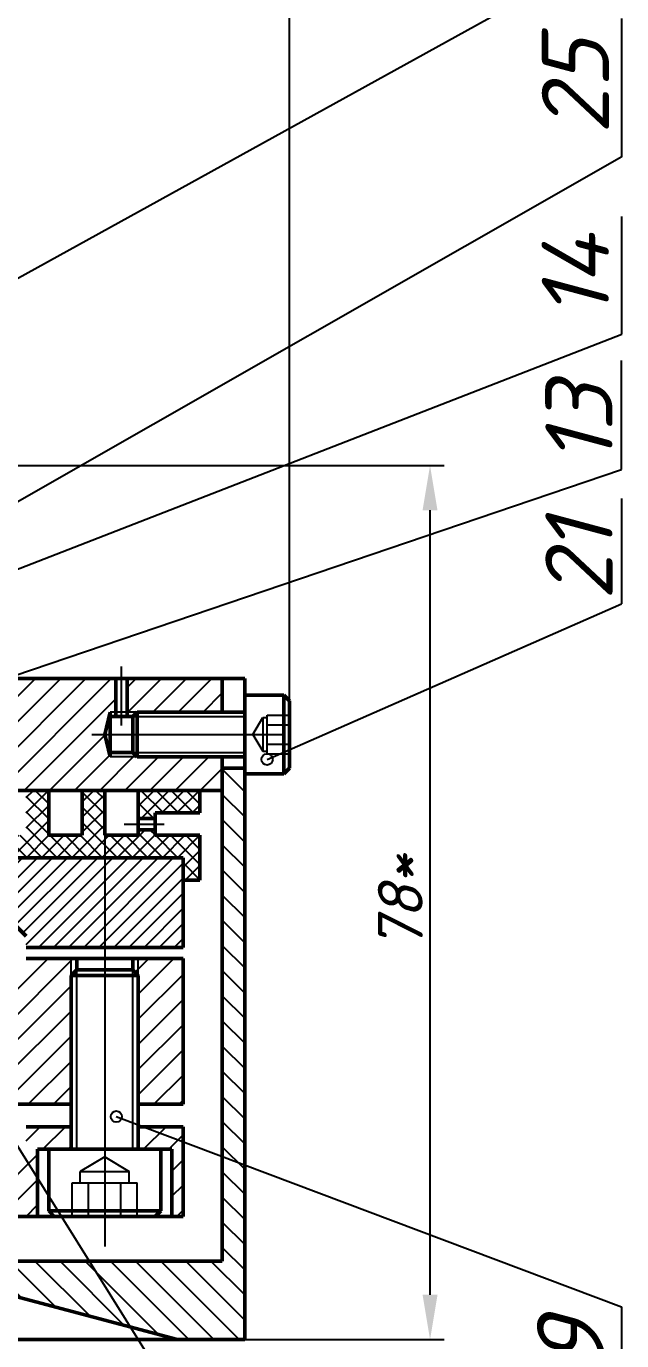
# Model space of a CAD drawing. Header units: millimetres. Extents: x -5427 to 3670, y -5891 to 948.
# Drawn here: x -5251.6 to -5198.4, y -144.4 to -27.1 of the extents above; entities that cross this region are included whole.
import ezdxf

# ---------------------------------------------------------------- set-up
doc = ezdxf.new("R2010")
doc.units = ezdxf.units.MM
doc.header["$MEASUREMENT"] = 0
doc.linetypes.add('ACAD_ISO04W100', pattern=[30, 24, -3, 0, -3])
doc.layers.add('оси', color=1, linetype='ACAD_ISO04W100')
doc.layers.add('Толстые', color=7, linetype='Continuous', lineweight=50)
doc.layers.add('Тонкие', color=140, linetype='Continuous', lineweight=25)
doc.styles.get("Standard").update_dxf_attribs({"font": 'isocpeui.ttf'})
doc.dimstyles.new('ISO-25', dxfattribs={"dimtxt": 4, "dimasz": 4, "dimexe": 1.25, "dimexo": 0, "dimtad": 1, "dimtxsty": 'Standard', "dimcen": 2.5, "dimadec": 0, "dimazin": 0, "dimtfac": 1, "dimtmove": 0, "dimatfit": 3, "dimfxl": 1, "dimarcsym": 0})
pattern_1 = [(225, (-5499.009441509652, -2226.204603506656), (1.122532015133644, -1.122532015133644), [])]

# ---------------------------------------------------------------- blocks, each defined once
blk = doc.blocks.new('*D527')
at = {"layer": 'Defpoints', "color": 0, "transparency": 16777216}
for p in [(-5228.05191484591, -8.53148154898031), (-5355.051186382764, -93.32220470112975), (-5228.05191484591, -93.32220470112975)]:
    blk.add_point(p, dxfattribs=at)
at = {"layer": 'Тонкие', "color": 0, "lineweight": -2, "transparency": 16777216}
for p, q in [((-5355.051186382764, -93.32220470112975), (-5355.051186382764, -7.28148154898031)), ((-5228.05191484591, -93.32220470112975), (-5228.05191484591, -7.28148154898031)), ((-5351.051186382764, -8.53148154898031), (-5232.05191484591, -8.53148154898031))]:
    blk.add_line(p, q, dxfattribs=at)
at = {"layer": 'Тонкие', "color": 0, "transparency": 16777216}
for points in [[(-5351.051186382764, -7.864814882313643), (-5351.051186382764, -9.198148215646976), (-5355.051186382764, -8.53148154898031)], [(-5232.05191484591, -7.864814882313643), (-5232.05191484591, -9.198148215646976), (-5228.05191484591, -8.53148154898031)]]:
    blk.add_solid(points, dxfattribs=at)
at = {"layer": 'Тонкие', "color": 0, "transparency": 16777216, "insert": (-5292.3535149905, -5.880723973222734), "char_height": 4, "attachment_point": 5}
blk.add_mtext('127*', dxfattribs=at)
blk = doc.blocks.new('*D528')
at = {"layer": 'Defpoints', "color": 0, "transparency": 16777216}
for p in [(-5256.5515506144, -66.32179457794541), (-5215.511384092375, -66.32179457794543), (-5232.051563601349, -144.3218546762967)]:
    blk.add_point(p, dxfattribs=at)
at = {"layer": 'Тонкие', "color": 0, "lineweight": -2, "transparency": 16777216}
for p, q in [((-5256.5515506144, -66.32179457794541), (-5214.261384092375, -66.32179457794543)), ((-5215.511384092375, -140.3218546762967), (-5215.511384092375, -70.32179457794543)), ((-5232.051563601349, -144.3218546762967), (-5214.261384092375, -144.3218546762967))]:
    blk.add_line(p, q, dxfattribs=at)
at = {"layer": 'Тонкие', "color": 0, "transparency": 16777216}
for points in [[(-5216.178050759042, -70.32179457794541), (-5214.844717425708, -70.32179457794543), (-5215.511384092375, -66.32179457794543)], [(-5216.178050759042, -140.3218546762967), (-5214.844717425708, -140.3218546762967), (-5215.511384092375, -144.3218546762967)]]:
    blk.add_solid(points, dxfattribs=at)
at = {"layer": 'Тонкие', "color": 0, "transparency": 16777216, "insert": (-5218.162141668133, -105.3218246271219), "char_height": 4, "attachment_point": 5, "rotation": 90}
blk.add_mtext('78*', dxfattribs=at)

msp = doc.modelspace()

# ---------------------------------------------------------------- hatches: boundary and pattern name
at = {"layer": 'Тонкие'}
h = msp.add_hatch(dxfattribs=at)
h.set_pattern_fill('ANSI31', color=256, scale=0.5, angle=180, style=0)
h.set_pattern_definition(pattern_1)
h.paths.add_polyline_path([(-5339.551533892897, -85.32220488712869), (-5339.551533899486, -88.32220465622981), (-5339.051533948926, -88.32220465622981), (-5338.551533917987, -90.32220470112975), (-5338.551533946835, -90.32220470112975), (-5339.051533915896, -92.32220469434128), (-5341.451533902705, -92.32220469434128), (-5349.051537627332, -92.32220469884783), (-5349.051537627333, -95.32219058840587), (-5327.551550614342, -95.32188316597717), (-5327.551550614342, -85.32220488712869)])
h.paths.add_polyline_path([(-5349.051537627324, -85.3222048871296), (-5349.051537627324, -88.32220470113157), (-5341.451537662194, -88.32220470113157), (-5341.451533937575, -88.32220465622981), (-5340.551533899486, -88.32220465622981), (-5340.551533892897, -85.32220488712869)], flags=17)
h.paths.add_polyline_path([(-5303.551550614342, -85.32220281477134), (-5303.551550614342, -95.3218546874325), (-5297.551551115595, -95.32185472085007), (-5297.551550614348, -85.32219038062999), (-5297.551550614348, -85.32217794648864), (-5300.301550614371, -85.32217794648864), (-5300.301550614334, -85.32219607961201)])
h.paths.add_polyline_path([(-5285.551550614342, -85.32217794648773), (-5285.551550955194, -95.32185464599411), (-5279.5515506144, -95.32185466871692), (-5279.5515506144, -85.32215307820502), (-5282.801550614371, -85.32215981336617), (-5282.801550614371, -85.32217794648864)])
h.paths.add_polyline_path([(-5255.5515506144, -85.32220488712778), (-5255.5515506144, -95.32220488712596), (-5234.051563601359, -95.32220488712505), (-5234.051563601359, -92.32220470003381), (-5241.651563595657, -92.32220470003472), (-5244.051567312795, -92.32220469434128), (-5244.55156729628, -90.32220464343322), (-5244.051567279766, -88.32220465623072), (-5243.551567329206, -88.32220465622981), (-5243.551567335794, -85.32220488712778)])
h.paths.add_polyline_path([(-5242.551567335794, -85.32220488712687), (-5242.551567329206, -88.32220465622981), (-5241.651567291116, -88.32220465622981), (-5241.65156356648, -88.32220470113157), (-5234.051563601352, -88.32220470113157), (-5234.051563601352, -85.32220488712778)])
h.paths.add_polyline_path([(-5244.051567309492, -91.92220471335918), (-5244.051567312795, -92.32220469434128), (-5241.65156360135, -92.32220469434128), (-5242.05156360135, -91.92220469434164)], flags=17)
h.paths.add_polyline_path([(-5242.551567329206, -88.32220465622981), (-5242.551567328327, -88.72220469751505), (-5242.051563611381, -88.72220469751596), (-5241.65156356648, -88.32220465622981)], flags=17)
h.paths.add_polyline_path([(-5244.051567279766, -88.32220465622981), (-5244.051567283069, -88.72220469751505), (-5243.551567328327, -88.72220469751596), (-5243.551567329206, -88.32220465622981)], flags=16)
h.paths.add_polyline_path([(-5341.051533902705, -91.92220469434164), (-5341.051537627323, -91.92220469434164), (-5341.451537627323, -92.32220469434128), (-5339.051533915896, -92.32220469434128), (-5339.0515339192, -91.92220471335918)], flags=17)
h.paths.add_polyline_path([(-5339.551533899486, -88.32220465622981), (-5339.551533900364, -88.72220469751687), (-5339.051533945622, -88.72220469751596), (-5339.051533948926, -88.32220465622981)], flags=16)
h.paths.add_polyline_path([(-5341.451537662194, -88.32220465622981), (-5341.051537617293, -88.72220469751596), (-5340.551533900364, -88.72220469751596), (-5340.551533899486, -88.32220465622981)], flags=17)
h = msp.add_hatch(dxfattribs=at)
h.set_pattern_fill('ANSI31', color=256, scale=0.5, angle=180, style=0)
h.set_pattern_definition([(225, (-5104.366501108998, -1410.906175638326), (1.122532015133644, -1.122532015133644), [])])
h.paths.add_polyline_path([(-5329.551550614342, -111.3218546762967), (-5331.551550614342, -111.3218546762967), (-5331.551550603655, -110.3218547083573), (-5335.551538252503, -110.3218545801167), (-5335.551538252503, -117.3218546762967), (-5333.551538252503, -117.3218546762967), (-5332.551538252503, -117.3218546762967), (-5332.551538252503, -123.3218545502143), (-5291.551550614342, -123.3218541525687), (-5291.551550614342, -121.3218546762967), (-5303.551550614342, -121.3218546762967), (-5303.551550614342, -111.3218533240845), (-5304.551550614342, -111.3218533992078), (-5304.551550614342, -113.3218546762967), (-5305.551550614342, -113.3218546762967), (-5305.551550614342, -121.3218546762967), (-5319.551550614342, -121.3218546762967), (-5319.551550614342, -113.3218546762967), (-5320.551550614342, -113.3218546762967), (-5320.551550614342, -111.3218546762967), (-5321.551550614342, -111.3218546762967), (-5321.551550614342, -121.3218546762967), (-5329.551550614342, -121.3218546762967)])
h.paths.add_polyline_path([(-5343.911209539619, -115.147321676159, -0.533045411100203), (-5344.374017558518, -114.4580897083436), (-5345.551537627336, -113.9766277831679), (-5345.551537627336, -123.3218546762967), (-5344.551538252503, -123.3218546665978), (-5344.551538252503, -117.3218546762967), (-5341.55153905645, -117.3218546762967), (-5341.551538719817, -110.3218552186484), (-5345.551537627336, -110.3218552186484), (-5345.551537627336, -113.9766277831679), (-5344.374017558518, -114.4580897083436, -0.3045927964812938), (-5343.911209539619, -114.147321676159, -1)])
h.paths.add_polyline_path([(-5343.911209539619, -114.147321676159, 1), (-5343.911209539619, -115.147321676159, 1)], flags=16)
h.paths.add_polyline_path([(-5253.551550614342, -121.3218546762967), (-5261.551550614342, -121.3218546762967), (-5261.551550614342, -111.3218576922338), (-5262.551550614342, -111.3218561842552), (-5262.551550614342, -113.3218546762985), (-5263.551542942456, -113.3218546762985), (-5263.55153855852, -121.3218546762967), (-5277.551550614342, -121.3218546762967), (-5277.551550614342, -113.3218546762985), (-5278.551550614342, -113.3218546762985), (-5278.551550614342, -111.3218514460116), (-5279.551550614342, -111.321851521134), (-5279.551550614342, -121.3218546762967), (-5291.551550614342, -121.3218546762967), (-5291.551550614342, -123.3218541525687), (-5247.551557275831, -123.3218537258274), (-5247.551551810462, -111.8215037295324), (-5247.551551810462, -110.3218575768035), (-5251.551541607657, -110.3218537094701), (-5251.551537104227, -111.3218727720398), (-5253.551550614342, -111.3218697560626)])
h.paths.add_polyline_path([(-5237.55155556936, -111.3218549539272), (-5237.551555874379, -110.3218672451578), (-5241.551560488797, -110.3218633778099), (-5241.551560488797, -111.8214950512013), (-5241.551551810462, -111.8215037295324), (-5241.551560488797, -111.8215037295324), (-5241.551560488797, -123.3218546762976), (-5237.551551909084, -123.3218549879223)])
h.paths.add_polyline_path([(-5247.551551810462, -111.8215037295324), (-5247.051552044122, -111.3215039665868), (-5247.051552044122, -110.3218580602208), (-5247.551551810462, -110.3218575768035)])
h.paths.add_polyline_path([(-5242.051551810462, -111.3215039665868), (-5241.551560488797, -111.8214950512013), (-5241.551560488797, -110.3218633778099), (-5242.051551810462, -110.3218628944007)])
h.paths.add_polyline_path([(-5264.551538922078, -121.3218546762967), (-5263.551550614342, -121.3218546762967), (-5263.551550614342, -117.3218546762967), (-5264.551538194954, -117.3218546762967)], flags=16)
h.paths.add_polyline_path([(-5264.551537649611, -114.3218546762967), (-5263.551542394464, -114.3218546762967), (-5263.551550614377, -99.32179457794632), (-5260.5515506144, -99.32179457794541), (-5260.5515506144, -91.32179457794541), (-5262.5515506144, -91.32179457794541), (-5262.5515506144, -92.72593976637495), (-5262.5515506144, -95.41764938951587), (-5262.5515506144, -97.32179457794541), (-5264.551534559321, -97.32179457794541)])
h.paths.add_polyline_path([(-5270.551534559321, -97.32179457794541), (-5272.551550614397, -97.32179457794541), (-5272.551550614397, -95.41764938951405), (-5272.5515506144, -92.72593976637859), (-5272.5515506144, -91.32179457794541), (-5274.5515506144, -91.32179457794541), (-5274.5515506144, -99.32179457794541), (-5271.5515506144, -99.32179457794541), (-5271.551529955535, -121.3218546762967), (-5270.551538922078, -121.3218546762967)])
h.paths.add_polyline_path([(-5272.551550614397, -97.32179457794541), (-5271.851550614399, -97.32179457794541), (-5271.851550614399, -95.82179457794541), (-5272.551550614397, -95.41764938951496)], flags=16)
h.paths.add_polyline_path([(-5272.5515506144, -92.72593976637859), (-5271.851550614399, -92.32179457794541), (-5271.851550614399, -91.32179457794541), (-5272.5515506144, -91.32179457794541)], flags=16)
h.paths.add_polyline_path([(-5262.5515506144, -91.32179457794541), (-5263.251550614395, -91.32179457794541), (-5263.251550614395, -92.32179457794632), (-5262.5515506144, -92.72593976637495)], flags=16)
h.paths.add_polyline_path([(-5262.5515506144, -95.41764938951678), (-5263.251550614401, -95.82179457794905), (-5263.251550614401, -97.32179457794541), (-5262.5515506144, -97.32179457794541)], flags=16)
h.paths.add_polyline_path([(-5312.551550614342, -121.3218546762967), (-5311.551550614342, -121.3218546762967), (-5311.551550614342, -99.32185467629665), (-5308.551550614342, -99.32185467629665), (-5308.551550614342, -91.32185467629665), (-5310.551550614342, -91.32185467629665), (-5310.551550614342, -92.72599986472619), (-5310.551550614342, -95.41770948786711), (-5310.551550614342, -97.32185467629665), (-5312.551550614342, -97.32185467629665)])
h.paths.add_polyline_path([(-5319.551550614342, -117.2804027919685), (-5318.551550614342, -117.8577530611585), (-5318.551550614342, -97.32185467629665), (-5320.551550614338, -97.32185467629665), (-5320.551550614338, -95.41770948786439), (-5320.551550614342, -92.72599986472983), (-5320.551550614342, -91.32185467629665), (-5322.551550614342, -91.32185467629665), (-5322.551550614342, -99.32185467629665), (-5319.551550614342, -99.32185467629665)])
h.paths.add_polyline_path([(-5320.551550614338, -97.32185467629665), (-5319.851550614341, -97.32185467629665), (-5319.851550614341, -95.82185467629665), (-5320.551550614338, -95.4177094878662)], flags=16)
h.paths.add_polyline_path([(-5320.551550614342, -92.72599986472983), (-5319.851550614341, -92.32185467629665), (-5319.851550614341, -91.32185467629665), (-5320.551550614342, -91.32185467629665)], flags=16)
h.paths.add_polyline_path([(-5311.251550614343, -97.32185467629665), (-5310.551550614342, -97.32185467629665), (-5310.551550614342, -95.41770948786711), (-5311.251550614343, -95.82185467630029)], flags=16)
h.paths.add_polyline_path([(-5310.551550614342, -91.32185467629665), (-5311.251550614336, -91.32185467629665), (-5311.251550614336, -92.32185467629665), (-5310.551550614342, -92.72599986472619)], flags=16)
h.paths.add_polyline_path([(-5311.551550614342, -111.3218539250677), (-5311.551550614342, -113.3218546762967), (-5304.551550614342, -113.3218546762967), (-5304.551550614342, -111.3218533992078)], flags=17)
h.paths.add_polyline_path([(-5320.551550614342, -113.3218546762967), (-5319.551550614342, -113.3218546762967), (-5319.551550614342, -111.3218546762967), (-5320.551550614342, -111.3218546762967)], flags=17)
h.paths.add_polyline_path([(-5278.551550614342, -111.3218514460116), (-5278.551550614342, -113.3218546762985), (-5271.55153746783, -113.3218546762976), (-5271.551539345906, -111.3218509201508)], flags=16)
h.paths.add_polyline_path([(-5262.551550614342, -111.3218561842552), (-5263.551544038441, -111.3218546762866), (-5263.551542942456, -113.3218546762985), (-5262.551550614342, -113.3218546762976)], flags=16)
h = msp.add_hatch(dxfattribs=at)
h.set_pattern_fill('ANSI31', color=256, scale=0.5, angle=90, style=0)
h.set_pattern_definition([(135, (-5499.009441509652, -2226.204603506656), (-1.122532015133644, -1.122532015133644), [])])
h.paths.add_polyline_path([(-5349.051537627336, -137.3218546762967), (-5349.051537627332, -93.32220468371474), (-5351.051537627336, -93.3222047000329), (-5351.051537627336, -144.3218546762967), (-5345.051550614342, -144.3218546762967), (-5330.051550614357, -140.3218546762967), (-5330.051550614348, -137.3218546762976)])
h.paths.add_polyline_path([(-5253.051550614337, -137.3218546762985), (-5253.051550614327, -140.3218546762967), (-5238.051550614342, -144.3218546762967), (-5232.051563601349, -144.3218546762967), (-5232.051563601349, -93.3222047000329), (-5234.051563601359, -93.3222047000329), (-5234.051563601352, -137.3218546762985)])
h = msp.add_hatch(dxfattribs=at)
h.set_pattern_fill('ANSI37', color=256, scale=0.3, angle=90, style=0)
h.set_pattern_definition([(135, (-4746.366500901991, -1403.885707368625), (-0.6735192090801865, -0.6735192090801864), []), (225, (-4746.366500901991, -1403.885707368625), (0.6735192090801864, -0.6735192090801865), [])])
h.paths.add_polyline_path([(-5286.551550955194, -95.32185464220697), (-5286.551551159725, -101.3222114868679), (-5275.551550614357, -101.3222125125296), (-5275.55155061436, -99.32179457794541), (-5277.5515506144, -99.32179457794541), (-5277.5515506144, -95.3218546762921)])
h.paths.add_polyline_path([(-5257.5515506144, -95.32220488712687), (-5257.5515506144, -99.32179457794541), (-5259.55155061436, -99.32179457794541), (-5259.551550614357, -101.3222126652083), (-5244.551549506564, -101.3222080898634), (-5244.551549490137, -99.32220482931575), (-5244.551550669697, -99.32220482931575), (-5244.551550674617, -95.32220488712505), (-5246.551550674617, -95.32220488712505), (-5246.551550669697, -99.32220483177684), (-5249.551550669697, -99.32220483546666), (-5249.551550674617, -95.32220488712596), (-5251.551550674617, -95.32220488712596), (-5251.551550669697, -99.32220483792685), (-5254.551550669697, -99.32220484161758), (-5254.551550674617, -95.32220488712596)])
h.paths.add_polyline_path([(-5240.051563656705, -99.32220488712505), (-5240.05156365732, -98.82220482378148), (-5241.551550670311, -98.82220482562684), (-5241.551550669697, -99.32220482562684), (-5244.551549490137, -99.32220482931575), (-5244.551549506564, -101.3222080898634), (-5237.551558619483, -101.3222059547045), (-5237.551558009438, -103.3222050119132), (-5236.051563434973, -103.3222048871323), (-5236.051563601349, -99.32220488712505)])
h.paths.add_polyline_path([(-5241.551550674617, -95.32220488712505), (-5241.551550671542, -97.82220482562684), (-5240.05156365855, -97.82220482378148), (-5240.051563659164, -97.32220488712505), (-5236.051563601355, -97.32220488712596), (-5236.051563601355, -95.32220488712505)])
h = msp.add_hatch(dxfattribs=at)
h.set_pattern_fill('ANSI31', color=256, scale=0.3, angle=180, style=0)
h.set_pattern_definition([(225, (-5499.009441509652, -2226.204603506656), (0.6735192090801864, -0.6735192090801865), [])])
h.paths.add_polyline_path([(-5345.551537627336, -109.3218552186484), (-5341.551538671727, -109.3218552186484), (-5341.551538287022, -101.3222056454199), (-5345.551537627336, -101.3222053371003)])
h.paths.add_polyline_path([(-5325.551550614342, -102.3218547404178), (-5325.551550614342, -101.3222068786965), (-5335.551538252503, -101.3222061078989), (-5335.551538252503, -109.3218546798591), (-5331.551550592969, -109.3218547083573), (-5331.551550582282, -108.3218547083573)])
h.paths.add_polyline_path([(-5251.551550614344, -108.3218537094601), (-5251.551546111001, -109.3218537094656), (-5244.55154957227, -109.3218604773122), (-5244.551549506564, -101.3222080898624), (-5257.551550614342, -101.322212055162), (-5257.551550614342, -102.3218537094619)])
h.paths.add_polyline_path([(-5244.551549506564, -101.3222080898634), (-5244.55154957227, -109.3218604773131), (-5237.551556179403, -109.3218672451569), (-5237.551558619483, -101.3222059547045)])
h = msp.add_hatch(dxfattribs=at)
h.set_pattern_fill('ANSI31', color=256, scale=0.5, angle=180, style=0)
h.set_pattern_definition(pattern_1)
h.paths.add_polyline_path([(-5331.051547226883, -133.3218562260638), (-5329.051545677115, -131.3218546762967), (-5329.051545677115, -128.3218546762976), (-5331.551550614343, -128.3218546762976), (-5331.551550614343, -125.3218546762967), (-5338.551540196297, -125.3218546762967), (-5338.551541584837, -133.3218554244597)])
h.paths.add_polyline_path([(-5345.551537627336, -133.3218546762967), (-5338.551541584837, -133.3218554244597), (-5338.551540196297, -125.3218546762967), (-5345.551537627336, -125.3218546762976)])
h.paths.add_polyline_path([(-5250.551550614342, -127.3218546762967), (-5247.551559176772, -127.3218546762967), (-5247.551558226301, -125.3218553495683), (-5251.551550614342, -125.3218546762976), (-5251.551550614342, -128.3218546762967), (-5254.051545677115, -128.3218546762967), (-5254.051545677115, -131.3218546762967), (-5252.051545677115, -133.3218546762967), (-5250.551550614342, -133.3218546762967)])
h.paths.add_polyline_path([(-5241.551560488797, -125.321865583159), (-5241.551560488797, -127.3218546762967), (-5238.551550614344, -127.3218546762976), (-5238.551550614342, -133.321866112514), (-5237.551553726897, -133.3218662193951), (-5237.551552272648, -125.3218663102855)])

# ---------------------------------------------------------------- linework, layer by layer
at = {"layer": 'оси'}
for p, q in [((-5243.051567328327, -89.53439705962433), (-5243.051567335794, -84.25000081230087)), ((-5245.693855039444, -90.32220470112975), (-5228.518810398682, -90.32220470113066)), ((-5242.811654202935, -98.32220482562684), (-5239.23008936033, -98.32220482378148))]:
    msp.add_line(p, q, dxfattribs=at)
at = {"layer": 'оси', "color": 6}
for p, q in [((-5244.551549486384, -98.86529922267641), (-5244.551549791499, -136.0128984029745)), ((-5244.55156860247, -109.9437387993987), (-5244.551559176773, -136.0128880414543))]:
    msp.add_line(p, q, dxfattribs=at)
at = {"layer": 'Толстые'}
for p, q in [((-5256.5515506144, -85.32220488712778), (-5232.051563601349, -85.32220488712687)), ((-5243.551567328327, -88.72220469751596), (-5243.551567335794, -85.32220508793421)), ((-5242.551567328327, -88.72220469751596), (-5242.551567335794, -85.32220507047373)), ((-5234.051563601352, -88.32220470113157), (-5234.051563601352, -85.32220488712687)), ((-5232.051563601349, -85.32220488713051), (-5232.051563601349, -144.3218546762967)), ((-5232.051563601348, -93.82220470112975), (-5232.05156360135, -86.82220470113157)), ((-5232.05156360135, -86.82220470113157), (-5228.551926080283, -86.82220470113157)), ((-5228.551914183703, -93.82220481359877), (-5228.551926080283, -86.82220470113157)), ((-5228.551926080283, -86.82220470113157), (-5228.051925305606, -87.32220470113157)), ((-5228.05191497504, -93.32220483026163), (-5228.051925305606, -87.32220470113157)), ((-5244.55156729628, -90.32220464343413), (-5244.051567279766, -88.32220465622981)), ((-5244.051567312795, -92.32220469434128), (-5244.051567279766, -88.32220465622981)), ((-5242.051567336018, -88.72220469751596), (-5244.051567283069, -88.72220469751596)), ((-5241.651563604592, -88.32220469434128), (-5242.051563604591, -88.72220469072658)), ((-5242.051563588158, -91.92220470753296), (-5242.051563555129, -88.72220464126463)), ((-5241.651563595657, -92.32220470003472), (-5241.65156356648, -88.32220469434128)), ((-5232.05156360135, -88.32220470113157), (-5241.65156356648, -88.32220470113157)), ((-5244.051567312795, -92.32220469434128), (-5244.55156729628, -90.32220464343413)), ((-5242.051567325986, -91.92220469434164), (-5244.051567309492, -91.92220471335918)), ((-5241.65156360135, -92.32220469434128), (-5242.05156360135, -91.92220469434164)), ((-5241.651563595657, -92.32220470003472), (-5232.051563601348, -92.3222047000329)), ((-5234.051563601352, -137.3218546762967), (-5234.051563601359, -92.3222047000329)), ((-5234.051563601352, -93.3222047000329), (-5232.05155987673, -93.3222047000329)), ((-5228.551914183703, -93.82220470112975), (-5232.051564761794, -93.82220470112975)), ((-5228.551914071233, -93.82220470112975), (-5228.05191484591, -93.32220470112975)), ((-5234.051563601359, -95.32220488712505), (-5257.5515506144, -95.32220488712596)), ((-5249.551550674617, -95.32220483546575), (-5249.551550669697, -99.32220483546757)), ((-5246.551550674617, -95.32220483177684), (-5246.551550669697, -99.32220483177684)), ((-5244.551550674617, -95.32220482931575), (-5244.551550669697, -99.32220482931757)), ((-5241.551550674617, -95.32220482562684), (-5241.551550669697, -99.32220482562684)), ((-5236.051563601355, -95.32220488712505), (-5236.051563601355, -97.32220488712505)), ((-5240.051563601355, -97.32220488712505), (-5240.051563601355, -99.32220488712505)), ((-5240.051563601357, -97.32220488712505), (-5236.051563601355, -97.32220488712596)), ((-5240.051563659164, -97.32220482378148), (-5240.051563656704, -99.32220482378148)), ((-5240.051563601355, -97.32220488712505), (-5240.051563601355, -99.32220488712505)), ((-5241.551550671542, -97.82220482562684), (-5240.05156365855, -97.82220482378148)), ((-5249.551550669697, -99.32220483546666), (-5246.551550669697, -99.32220483177684)), ((-5244.551550669697, -99.32220482931575), (-5241.551550669697, -99.32220482562684)), ((-5241.551550670311, -98.82220482562684), (-5240.05156365732, -98.82220482378148)), ((-5240.051563601355, -99.32220488712505), (-5236.051563601355, -99.32220488712505)), ((-5236.051563601355, -99.32220488712505), (-5236.051563601354, -101.3222048871251)), ((-5236.051563601349, -99.32220488713233), (-5236.051563434973, -103.3222048871323)), ((-5263.551535286521, -101.3222138852964), (-5237.551558619483, -101.3222059547045)), ((-5251.551535773871, -108.3218685499326), (-5258.551192573774, -101.3222117500302)), ((-5237.551556179403, -109.3218672451569), (-5237.551558619483, -101.3222053446582)), ((-5236.051563434973, -103.3222048871323), (-5237.551563601349, -103.3222050119141)), ((-5251.551551581179, -109.3218537094601), (-5237.551554907544, -109.3218672451587)), ((-5251.551536922486, -110.3218537094747), (-5237.551555874379, -110.3218672451578)), ((-5247.551551810462, -111.8215037295324), (-5247.051552044122, -111.3215039665868)), ((-5247.051552044122, -111.3215039665868), (-5247.051552044122, -110.3218580602208)), ((-5242.051551810462, -111.3215039665868), (-5247.051552044122, -111.3215039665868)), ((-5247.051552044122, -111.3215039665868), (-5247.051552044122, -111.3215039665868)), ((-5242.051551810462, -111.3215039665868), (-5242.051551810462, -110.3218628943998)), ((-5241.551551810462, -111.8215037295324), (-5242.051551810462, -111.3215039665868)), ((-5237.55155556936, -111.3218549539272), (-5237.551555874379, -110.3218672451569)), ((-5237.551551909084, -123.3218549879223), (-5237.55155556936, -111.3218549539272)), ((-5247.551551810462, -111.8215037295324), (-5247.551559176772, -127.3218546762976)), ((-5241.551551810462, -111.8215037295324), (-5247.551551810462, -111.8215037295324)), ((-5241.551560488797, -111.8214950512013), (-5241.551560488797, -127.3218546762976)), ((-5247.551557275831, -123.3218537258274), (-5345.551537627336, -123.3218546762967)), ((-5237.551551909084, -123.3218549879223), (-5241.551560488797, -123.3218546762976)), ((-5241.551560488797, -123.3218546762967), (-5239.551550614342, -123.3218546762967)), ((-5247.551560523299, -125.3218553495683), (-5251.551550614342, -125.3218546762967)), ((-5237.551552272648, -125.3218663102855), (-5241.551560488797, -125.321865583159)), ((-5237.551553726897, -133.3218662193942), (-5237.551552272648, -125.3218662193951)), ((-5250.551550614342, -133.3218546762967), (-5250.551550614342, -127.3218546762967)), ((-5249.551083217028, -132.8214922765003), (-5249.552056442426, -127.3218546762967)), ((-5239.551044786258, -132.8215052987509), (-5239.551044786258, -127.3218546762967)), ((-5238.551550614342, -133.3218546762967), (-5238.551550614344, -127.3218546762967)), ((-5237.551553726897, -133.3218662193942), (-5345.551537627336, -133.3218546762967)), ((-5296.551545677115, -133.3218546762967), (-5249.551545677115, -133.3218546762967)), ((-5239.551044786258, -132.8215052987528), (-5249.551083217028, -132.8214922685531)), ((-5249.551083217028, -132.8214922765003), (-5249.050994736162, -133.3214929201788)), ((-5240.051044786258, -133.3215046472435), (-5249.050994736162, -133.3214929201788)), ((-5239.551044786258, -132.8215052987509), (-5240.051044786258, -133.3215046472435)), ((-5234.051563601352, -137.3218546762985), (-5349.051537627336, -137.3218546762967)), ((-5238.051550614343, -144.3218546762967), (-5253.051550614327, -140.3218546762967)), ((-5351.051537627336, -144.3218546762967), (-5232.051563601349, -144.3218546762967))]:
    msp.add_line(p, q, dxfattribs=at)
at = {"layer": 'Толстые', "color": 6}
for p, q in [((-5238.551550614342, -127.3218546762967), (-5250.551550614342, -127.3218546762967)), ((-5239.551044786258, -127.3218546762967), (-5249.552056442426, -127.3218546762967))]:
    msp.add_line(p, q, dxfattribs=at)
at = {"layer": 'Тонкие'}
for p, q in [((-5289.390861538603, -70.06434133474909), (-5198.401318961991, -19.8600039875239)), ((-5198.401318961991, -38.78464214084511), (-5198.401318961991, -26.4243278278575)), ((-5198.401318961991, -38.78464214084511), (-5265.127565097306, -76.88679092042935)), ((-5198.401318961991, -54.61806174347862), (-5198.401318961991, -44.11676453502173)), ((-5286.572079094381, -88.84934154021289), (-5198.401318961991, -54.61806174347862)), ((-5198.435702310453, -66.68117758803987), (-5198.435702310453, -56.96184507847852)), ((-5290.668150417751, -97.98678651607065), (-5198.435702310453, -66.68117758803987)), ((-5198.435702310453, -69.27343463307466), (-5198.435702310453, -78.65912918142408)), ((-5230.05191629738, -92.5541906324645), (-5198.435702310453, -78.65912918142408)), ((-5241.651567291116, -88.32220465622981), (-5244.051567279766, -88.32220465622981)), ((-5242.051563555131, -88.72220469751687), (-5232.05156360135, -88.72220469751687)), ((-5231.317793784072, -90.32220470113157), (-5230.445575116428, -88.82214222443713)), ((-5230.445575116428, -88.82214222443713), (-5230.051922723078, -88.82214154666167)), ((-5230.445575116428, -88.82214222443713), (-5230.445575116428, -91.82214222443713)), ((-5230.051923122617, -88.5900890173391), (-5228.051923122619, -88.59008557381753)), ((-5230.05191715826, -92.0541906324654), (-5230.051923122617, -88.5900890173391)), ((-5230.051921631524, -89.45611700376253), (-5228.051921631526, -89.45611356024006)), ((-5231.317527419036, -90.32174660018995), (-5230.443669910252, -91.82214222443713)), ((-5230.051918649347, -91.18816781132796), (-5228.051918649347, -91.18816436780548)), ((-5241.651567325986, -92.32220469434128), (-5244.051567312795, -92.32220469434128)), ((-5242.051563588158, -91.92220471432324), (-5232.05156360135, -91.92220471432324)), ((-5230.445575116428, -91.82214222443713), (-5230.051917557794, -91.82214154665257)), ((-5230.051917158262, -92.0541906324654), (-5228.051917158264, -92.05418718894384)), ((-5247.551551810462, -111.8215037295324), (-5247.551551810462, -110.3218575768035)), ((-5247.051560722455, -127.3218546762976), (-5247.051560722455, -111.3218546762976)), ((-5242.051560488797, -127.3218546762976), (-5242.051560488797, -111.3218546762976)), ((-5241.551560488797, -111.8215037295324), (-5241.551560488797, -110.3218633778099)), ((-5257.410879724253, -118.9578325691421), (-5225.560002522558, -169.8921070210165)), ((-5246.727851584006, -130.3215019011734), (-5246.728615138838, -129.3086488957654)), ((-5242.375519682269, -130.3215421839507), (-5242.375519665804, -129.3086488957654)), ((-5247.451744523149, -133.3214952012206), (-5247.451744523149, -130.3214952012206)), ((-5246.001395376879, -133.3214983363362), (-5246.001395203673, -130.321533233606)), ((-5241.650345049367, -133.3215018866761), (-5241.650345049367, -130.3215488957651)), ((-5198.435702310453, -141.3876284540904), (-5198.435702310453, -149.1621392284308))]:
    msp.add_line(p, q, dxfattribs=at)
at = {"layer": 'Тонкие', "color": 6}
for p, q in [((-5243.513861816429, -124.4142157146564), (-5198.435702310453, -141.3876284540895)), ((-5244.548042246372, -128.0245244663113), (-5246.728615138838, -129.3086488957654)), ((-5244.548042246372, -128.0245244663113), (-5242.375519665804, -129.3086488957654)), ((-5246.728615138838, -129.3086488957654), (-5242.375519665804, -129.3086488957654)), ((-5247.451744523149, -130.3214952012206), (-5241.650345049367, -130.3215488957651)), ((-5243.100694917814, -133.3215005748627), (-5243.100694744606, -130.3215354721308))]:
    msp.add_line(p, q, dxfattribs=at)
at = {"layer": 'Тонкие'}
msp.add_circle((-5230.05191629738, -92.5541906324645), 0.5, dxfattribs=at)
at = {"layer": 'Тонкие', "color": 6}
msp.add_circle((-5243.513861816429, -124.4142157146564), 0.5, dxfattribs=at)

# ---------------------------------------------------------------- texts
at = {"layer": 'Тонкие'}
for s, p in [('25', (-5199.536692851179, -36.75376714180516)), ('14', (-5199.536692851179, -53.27047736252121)), ('13', (-5199.216183320299, -66.29281636995279)), ('21', (-5199.216183320299, -78.3403484283483)), ('19', (-5199.971816358657, -149.9031454829403))]:
    msp.add_text(s, height=6, rotation=90, dxfattribs=at).set_placement(p)

# ---------------------------------------------------------------- dimensions: what is measured, and where the dimension line sits
dim = msp.add_linear_dim(base=(-5228.05191484591, -8.53148154898031), p1=(-5355.051186382764, -93.32220470112975), p2=(-5228.05191484591, -93.32220470112975), angle=180, text='127*', dimstyle='ISO-25', dxfattribs=at)
dim.commit()
dim.dimension.update_dxf_attribs({"geometry": '*D527', "text_midpoint": (-5292.3535149905, -8.53148154898031), "dimtype": 160})
dim = msp.add_linear_dim(base=(-5215.511384092375, -66.32179457794543), p1=(-5232.051563601349, -144.3218546762967), p2=(-5256.5515506144, -66.32179457794541), angle=90, text='78*', dimstyle='ISO-25', dxfattribs=at)
dim.commit()
dim.dimension.update_dxf_attribs({"geometry": '*D528', "text_midpoint": (-5218.162141668133, -105.3218246271219)})

doc.saveas('drawing.dxf')
